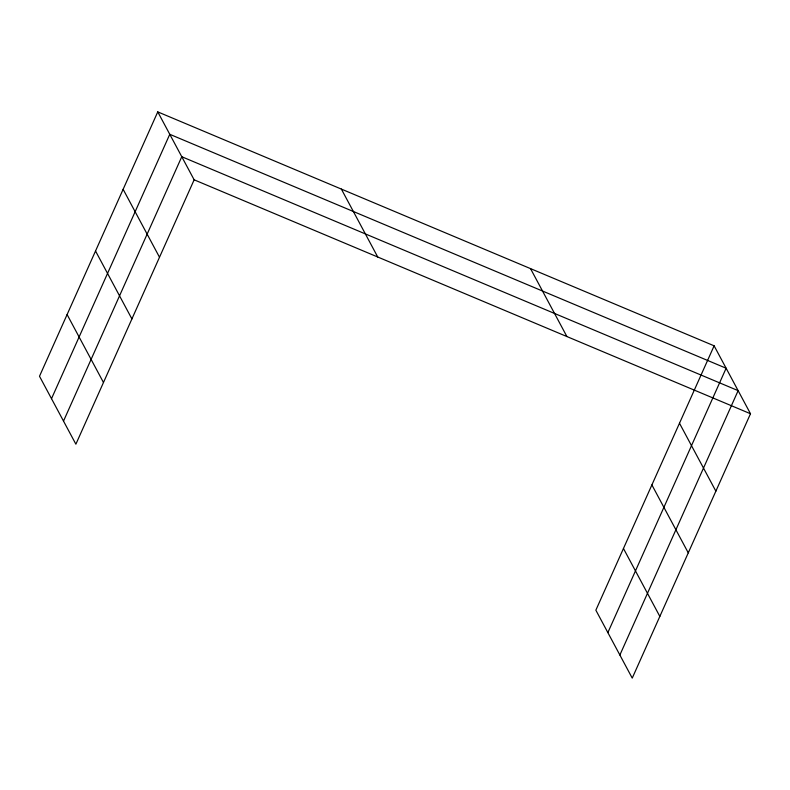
<?xml version="1.0" encoding="UTF-8"?>
<svg xmlns="http://www.w3.org/2000/svg" width="790" height="790" viewBox="0 0 790 790"><rect width="100%" height="100%" fill="white"/><g stroke="black" fill="none" stroke-linecap="round" stroke-linejoin="round"><path stroke-width="1.19" d="M157.763 111.884L39.5 376.257L75.88 444.187L194.143 179.814L157.763 111.884L714.12 345.813L750.5 413.743L632.237 678.116L595.857 610.186L714.12 345.813M51.508 398.674L169.771 134.3L726.129 368.229L607.865 632.602M63.506 421.09L181.769 156.716L738.137 390.645L619.874 655.019M194.143 179.814L750.5 413.743M679.489 423.233L715.868 491.163M651.898 484.932L688.268 552.852M530.524 268.62L566.904 336.54M623.458 548.497L659.838 616.417M341.359 189.077L377.738 257.007M123.131 189.304L159.501 257.234M95.531 251.003L131.91 318.923M67.101 314.568L103.47 382.488"/></g></svg>
